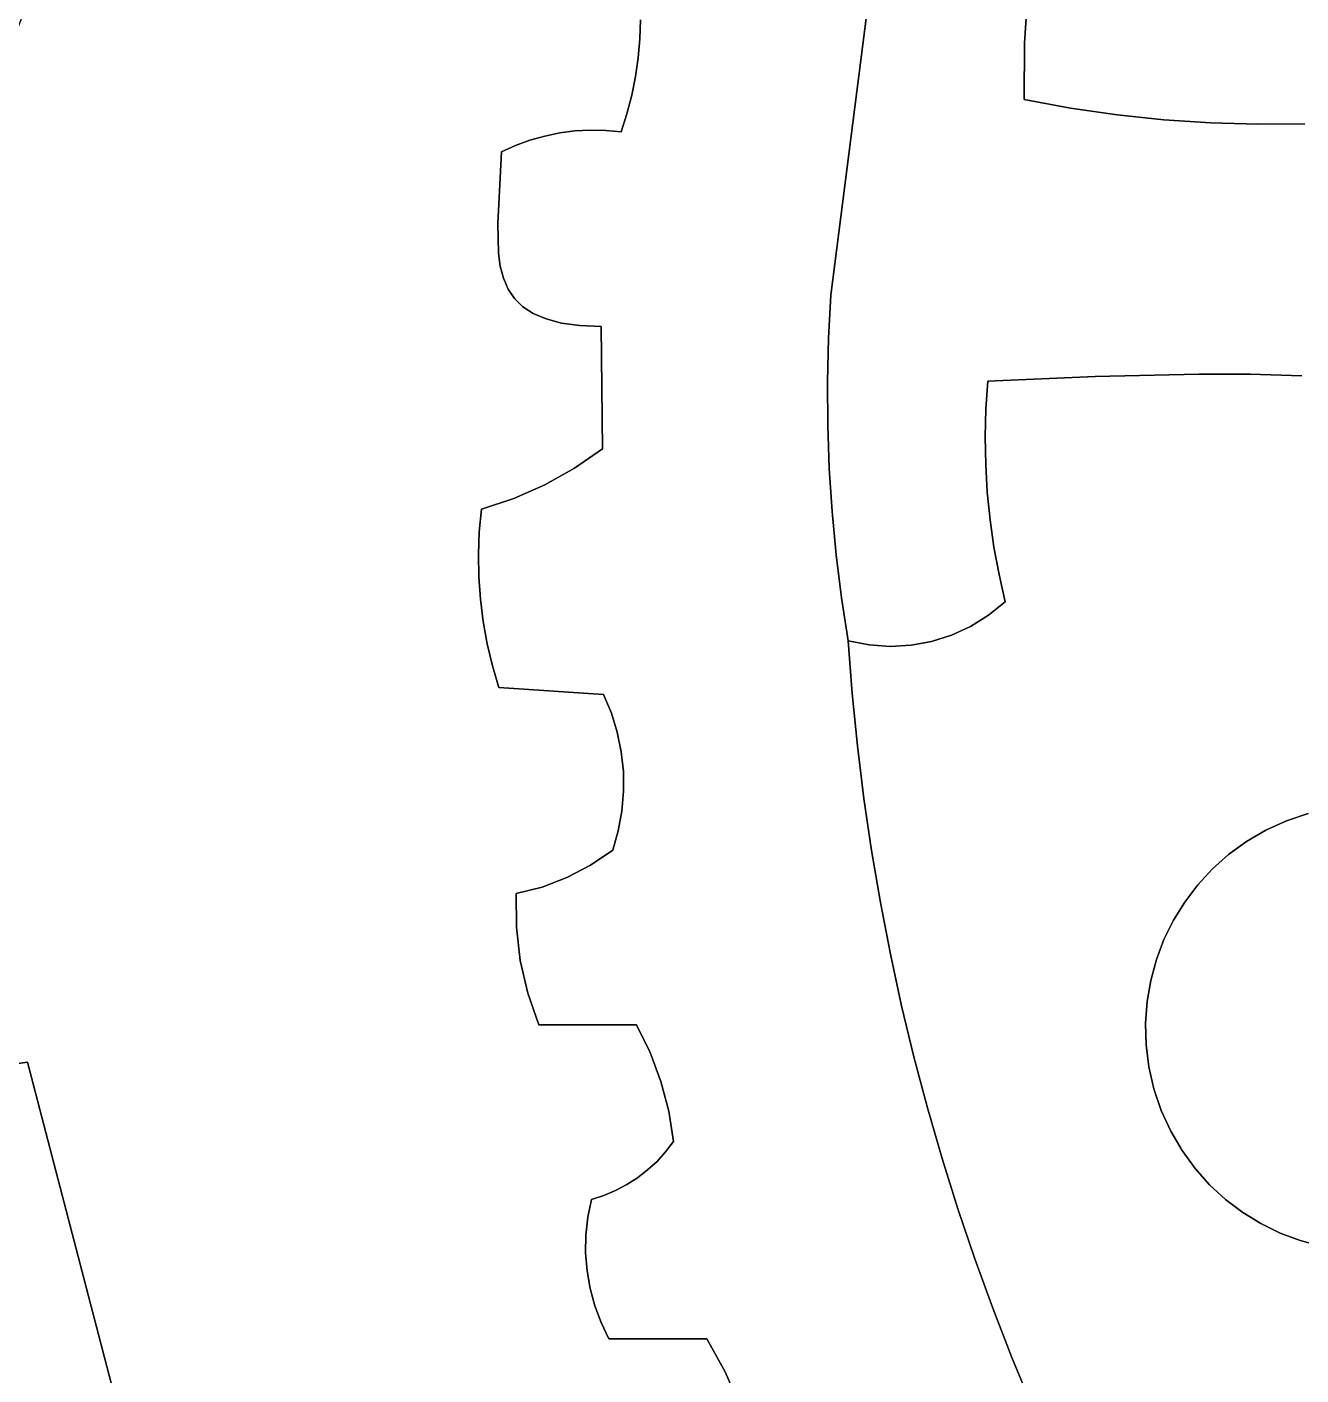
# Model space of a CAD drawing. Header units: inches. Extents: x 37.5 to 70.3, y 17.4 to 61.6.
# Drawn here: x 46.272 to 48.643, y 42.117 to 44.626 of the extents above; entities that cross this region are included whole.
import ezdxf

# ---------------------------------------------------------------- set-up
doc = ezdxf.new("R2010")
doc.units = ezdxf.units.IN
doc.layers.add('SURFACES_FOR_SKETCHUP', color=7, linetype='Continuous')

msp = doc.modelspace()

# ---------------------------------------------------------------- linework, layer by layer
at = {"layer": 'SURFACES_FOR_SKETCHUP'}
for points, invisible_edges in [([(48.4749, 44.4469), (48.6447, 45.11), (48.1517, 44.8445)], 11), ([(48.6447, 45.11), (48.4749, 44.4469), (48.6766, 45.0933)], 3), ([(48.5624, 44.4446), (48.6766, 45.0933), (48.4749, 44.4469)], 3), ([(48.6766, 45.0933), (48.5624, 44.4446), (48.7095, 45.0786)], 3), ([(48.6499, 44.4456), (48.7095, 45.0786), (48.5624, 44.4446)], 3), ([(47.4095, 44.5683), (47.8682, 44.9108), (47.4126, 44.6036)], 3), ([(47.7679, 44.1267), (47.8682, 44.9108), (47.4095, 44.5683)], 10), ([(47.4126, 44.6036), (47.8682, 44.9108), (47.4138, 44.639)], 3), ([(47.8682, 44.9108), (47.7679, 44.1267), (48.1277, 44.4905)], 10), ([(48.1277, 44.4905), (48.1284, 44.5956), (47.8682, 44.9108)], 10), ([(48.1284, 44.5956), (48.136, 44.7157), (47.8682, 44.9108)], 10), ([(47.2537, 44.8361), (46.3071, 44.7847), (47.1549, 44.3931)], 11), ([(47.2537, 44.8361), (47.1549, 44.3931), (47.2597, 44.8161)], 3), ([(48.1428, 44.7794), (48.4749, 44.4469), (48.1517, 44.8445)], 3), ([(47.2597, 44.8161), (47.1549, 44.3931), (47.2683, 44.7975)], 3), ([(47.2683, 44.7975), (47.1549, 44.3931), (47.2797, 44.7803)], 3), ([(46.29, 44.7252), (47.1549, 44.3931), (46.3071, 44.7847)], 3), ([(47.1811, 44.4049), (47.2797, 44.7803), (47.1549, 44.3931)], 3), ([(47.208, 44.4148), (47.2797, 44.7803), (47.1811, 44.4049)], 3), ([(47.2797, 44.7803), (47.208, 44.4148), (47.2939, 44.7646)], 3), ([(47.2355, 44.4226), (47.2939, 44.7646), (47.208, 44.4148)], 3), ([(47.2939, 44.7646), (47.2355, 44.4226), (47.311, 44.7504)], 3), ([(48.1428, 44.7794), (48.136, 44.7157), (48.3876, 44.4527)], 10), ([(48.4749, 44.4469), (48.1428, 44.7794), (48.3876, 44.4527)], 3), ([(47.2635, 44.4284), (47.311, 44.7504), (47.2355, 44.4226)], 3), ([(47.311, 44.7504), (47.2635, 44.4284), (47.3311, 44.7378)], 3), ([(47.3311, 44.7378), (47.2635, 44.4284), (47.4095, 44.5683)], 11), ([(47.4095, 44.5683), (47.4126, 44.6036), (47.3311, 44.7378)], 10), ([(47.3311, 44.7378), (47.4126, 44.6036), (47.3543, 44.7268)], 3), ([(46.29, 44.7252), (46.271, 44.6671), (47.1549, 44.3931)], 10), ([(47.4126, 44.6036), (47.4138, 44.639), (47.3543, 44.7268)], 10), ([(48.1284, 44.5956), (48.3006, 44.4619), (48.136, 44.7157)], 3), ([(48.3876, 44.4527), (48.136, 44.7157), (48.3006, 44.4619)], 3), ([(46.271, 44.6671), (46.2499, 44.6104), (47.1549, 44.3931)], 10), ([(46.2499, 44.6104), (46.2264, 44.5555), (47.1549, 44.3931)], 10), ([(48.1277, 44.4905), (48.2139, 44.4745), (48.1284, 44.5956)], 2), ([(48.2139, 44.4745), (48.3006, 44.4619), (48.1284, 44.5956)], 10), ([(47.2918, 44.432), (47.4095, 44.5683), (47.2635, 44.4284)], 3), ([(47.4095, 44.5683), (47.2918, 44.432), (47.4045, 44.5333)], 3), ([(47.4095, 44.5683), (47.4045, 44.5333), (47.7679, 44.1267)], 10), ([(46.2264, 44.5555), (45.7981, 43.9102), (47.1177, 43.728)], 11), ([(47.1177, 43.728), (47.1588, 44.1579), (46.2264, 44.5555)], 11), ([(47.1529, 44.1802), (46.2264, 44.5555), (47.1588, 44.1579)], 3), ([(47.148, 44.26), (47.1549, 44.3931), (46.2264, 44.5555)], 10), ([(47.1495, 44.2047), (47.148, 44.26), (46.2264, 44.5555)], 10), ([(47.1529, 44.1802), (47.1495, 44.2047), (46.2264, 44.5555)], 10), ([(47.4045, 44.5333), (47.2918, 44.432), (47.3974, 44.4986)], 3), ([(47.4045, 44.5333), (47.3974, 44.4986), (47.7679, 44.1267)], 10), ([(47.3203, 44.4336), (47.3974, 44.4986), (47.2918, 44.432)], 3), ([(47.3974, 44.4986), (47.3203, 44.4336), (47.3885, 44.4642)], 3), ([(47.3974, 44.4986), (47.3885, 44.4642), (47.7679, 44.1267)], 10), ([(47.7679, 44.1267), (48.06, 43.9664), (48.1277, 44.4905)], 11), ([(48.1277, 44.4905), (48.06, 43.9664), (48.2139, 44.4745)], 3), ([(47.349, 44.433), (47.3885, 44.4642), (47.3203, 44.4336)], 3), ([(47.349, 44.433), (47.3776, 44.4304), (47.3885, 44.4642)], 8), ([(47.3885, 44.4642), (47.3776, 44.4304), (47.7679, 44.1267)], 10), ([(48.2598, 43.9748), (48.2139, 44.4745), (48.06, 43.9664)], 3), ([(48.2139, 44.4745), (48.2598, 43.9748), (48.3006, 44.4619)], 3), ([(48.3006, 44.4619), (48.2598, 43.9748), (48.3876, 44.4527)], 3), ([(48.4529, 43.9797), (48.3876, 44.4527), (48.2598, 43.9748)], 3), ([(48.3876, 44.4527), (48.4529, 43.9797), (48.4749, 44.4469)], 3), ([(48.5486, 43.9792), (48.4749, 44.4469), (48.4529, 43.9797)], 3), ([(48.4749, 44.4469), (48.5486, 43.9792), (48.5624, 44.4446)], 3), ([(48.6445, 43.9761), (48.5624, 44.4446), (48.5486, 43.9792)], 3), ([(48.5624, 44.4446), (48.6445, 43.9761), (48.6499, 44.4456)], 3), ([(47.148, 44.26), (47.3407, 44.0681), (47.3203, 44.4336)], 11), ([(47.2918, 44.432), (47.148, 44.26), (47.3203, 44.4336)], 3), ([(47.2635, 44.4284), (47.148, 44.26), (47.2918, 44.432)], 3), ([(47.2635, 44.4284), (47.2355, 44.4226), (47.148, 44.26)], 10), ([(47.2355, 44.4226), (47.208, 44.4148), (47.148, 44.26)], 10), ([(47.1811, 44.4049), (47.148, 44.26), (47.208, 44.4148)], 3), ([(47.349, 44.433), (47.3203, 44.4336), (47.3407, 44.0681)], 10), ([(47.3776, 44.4304), (47.349, 44.433), (47.3407, 44.0681)], 10), ([(47.3407, 44.0681), (47.7679, 44.1267), (47.3776, 44.4304)], 11), ([(47.1549, 44.3931), (47.148, 44.26), (47.1811, 44.4049)], 2), ([(47.148, 44.26), (47.1495, 44.2047), (47.3009, 44.07)], 10), ([(47.3009, 44.07), (47.3407, 44.0681), (47.148, 44.26)], 10), ([(47.1495, 44.2047), (47.1529, 44.1802), (47.2668, 44.0746)], 10), ([(47.2668, 44.0746), (47.3009, 44.07), (47.1495, 44.2047)], 10), ([(47.1588, 44.1579), (47.238, 44.0821), (47.1529, 44.1802)], 3), ([(47.238, 44.0821), (47.2668, 44.0746), (47.1529, 44.1802)], 10), ([(47.1177, 43.728), (47.1674, 44.1379), (47.1588, 44.1579)], 9), ([(47.1674, 44.1379), (47.1177, 43.728), (47.1792, 44.1202)], 3), ([(47.2141, 44.0922), (47.238, 44.0821), (47.1588, 44.1579)], 10), ([(47.1588, 44.1579), (47.1674, 44.1379), (47.2141, 44.0922)], 10), ([(47.1792, 44.1202), (47.1946, 44.1049), (47.1674, 44.1379)], 2), ([(47.1946, 44.1049), (47.2141, 44.0922), (47.1674, 44.1379)], 10), ([(47.1792, 44.1202), (47.1177, 43.728), (47.1946, 44.1049)], 3), ([(47.7637, 44.0461), (47.7679, 44.1267), (47.3407, 44.0681)], 10), ([(47.7679, 44.1267), (47.7637, 44.0461), (48.06, 43.9664)], 10), ([(47.178, 43.7477), (47.1946, 44.1049), (47.1177, 43.728)], 3), ([(47.1946, 44.1049), (47.178, 43.7477), (47.2141, 44.0922)], 3), ([(47.2359, 43.7732), (47.2141, 44.0922), (47.178, 43.7477)], 3), ([(47.2141, 44.0922), (47.2359, 43.7732), (47.238, 44.0821)], 3), ([(47.2911, 43.8043), (47.238, 44.0821), (47.2359, 43.7732)], 3), ([(47.238, 44.0821), (47.2911, 43.8043), (47.2668, 44.0746)], 3), ([(47.343, 43.8407), (47.3009, 44.07), (47.2668, 44.0746)], 9), ([(47.343, 43.8407), (47.2668, 44.0746), (47.2911, 43.8043)], 3), ([(47.343, 43.8407), (47.3407, 44.0681), (47.3009, 44.07)], 8), ([(47.343, 43.8407), (47.7618, 43.9654), (47.3407, 44.0681)], 3), ([(47.7618, 43.9654), (47.7637, 44.0461), (47.3407, 44.0681)], 10), ([(47.7637, 44.0461), (47.7618, 43.9654), (48.06, 43.9664)], 10), ([(47.7618, 43.9654), (47.343, 43.8407), (47.7623, 43.8847)], 3), ([(48.06, 43.9664), (47.7618, 43.9654), (48.0566, 43.9148)], 3), ([(47.7623, 43.8847), (48.0566, 43.9148), (47.7618, 43.9654)], 3), ([(48.0566, 43.9148), (48.0553, 43.863), (48.2598, 43.9748)], 10), ([(48.0562, 43.8114), (48.2598, 43.9748), (48.0553, 43.863)], 3), ([(48.0592, 43.7598), (48.2598, 43.9748), (48.0562, 43.8114)], 3), ([(48.06, 43.9664), (48.0566, 43.9148), (48.2598, 43.9748)], 2), ([(48.0592, 43.7598), (48.0644, 43.7084), (48.2598, 43.9748)], 10), ([(48.0644, 43.7084), (48.0716, 43.6572), (48.2598, 43.9748)], 10), ([(48.2598, 43.9748), (48.0716, 43.6572), (48.4529, 43.9797)], 3), ([(48.081, 43.6063), (48.4529, 43.9797), (48.0716, 43.6572)], 3), ([(48.0924, 43.5558), (48.4529, 43.9797), (48.081, 43.6063)], 3), ([(48.4529, 43.9797), (48.0924, 43.5558), (48.5486, 43.9792)], 3), ([(48.0924, 43.5558), (48.6566, 43.162), (48.5486, 43.9792)], 11), ([(48.9485, 43.6163), (48.5486, 43.9792), (48.6566, 43.162)], 11), ([(48.5486, 43.9792), (48.922, 43.7348), (48.6445, 43.9761)], 3), ([(48.922, 43.7348), (48.5486, 43.9792), (48.9485, 43.6163)], 3), ([(45.7981, 43.9102), (45.7937, 43.8558), (47.1177, 43.728)], 10), ([(48.0553, 43.863), (48.0566, 43.9148), (47.7623, 43.8847)], 10), ([(47.7623, 43.8847), (47.343, 43.8407), (47.7651, 43.8041)], 3), ([(47.7623, 43.8847), (47.7651, 43.8041), (48.0553, 43.863)], 10), ([(48.0562, 43.8114), (48.0553, 43.863), (47.7651, 43.8041)], 10), ([(45.7937, 43.8558), (45.7856, 43.8017), (47.1138, 43.6861)], 10), ([(47.1138, 43.6861), (47.1177, 43.728), (45.7937, 43.8558)], 10), ([(47.2911, 43.8043), (47.3451, 43.3833), (47.343, 43.8407)], 3), ([(47.7651, 43.8041), (47.343, 43.8407), (47.7703, 43.7236)], 3), ([(47.7703, 43.7236), (47.343, 43.8407), (47.7779, 43.6432)], 3), ([(47.3451, 43.3833), (47.7779, 43.6432), (47.343, 43.8407)], 11), ([(48.0592, 43.7598), (48.0562, 43.8114), (47.7651, 43.8041)], 10), ([(47.1128, 43.6022), (45.7856, 43.8017), (47.1158, 43.5604)], 3), ([(47.1122, 43.6441), (47.1138, 43.6861), (45.7856, 43.8017)], 10), ([(47.1122, 43.6441), (45.7856, 43.8017), (47.1128, 43.6022)], 3), ([(45.8506, 43.0609), (47.1158, 43.5604), (45.7856, 43.8017)], 3), ([(47.2911, 43.8043), (47.2359, 43.7732), (47.3451, 43.3833)], 10), ([(47.7651, 43.8041), (47.7703, 43.7236), (48.0592, 43.7598)], 10), ([(47.1158, 43.5604), (47.2359, 43.7732), (47.1128, 43.6022)], 3), ([(47.2359, 43.7732), (47.178, 43.7477), (47.1128, 43.6022)], 10), ([(47.1158, 43.5604), (47.3451, 43.3833), (47.2359, 43.7732)], 11), ([(48.0592, 43.7598), (47.7703, 43.7236), (48.0644, 43.7084)], 3), ([(47.1122, 43.6441), (47.1128, 43.6022), (47.178, 43.7477)], 10), ([(47.1138, 43.6861), (47.1122, 43.6441), (47.178, 43.7477)], 10), ([(47.178, 43.7477), (47.1177, 43.728), (47.1138, 43.6861)], 8), ([(47.7703, 43.7236), (47.7779, 43.6432), (48.0644, 43.7084)], 10), ([(48.0644, 43.7084), (47.7779, 43.6432), (48.0716, 43.6572)], 3), ([(47.7779, 43.6432), (47.9556, 43.4819), (48.0716, 43.6572)], 11), ([(47.9927, 43.4936), (48.0716, 43.6572), (47.9556, 43.4819)], 3), ([(48.0716, 43.6572), (47.9927, 43.4936), (48.081, 43.6063)], 3), ([(47.7779, 43.6432), (47.3451, 43.3833), (47.7878, 43.5631)], 3), ([(47.7878, 43.5631), (47.9556, 43.4819), (47.7779, 43.6432)], 3), ([(48.0282, 43.5099), (48.081, 43.6063), (47.9927, 43.4936)], 3), ([(48.0616, 43.5307), (48.081, 43.6063), (48.0282, 43.5099)], 3), ([(48.0616, 43.5307), (48.0924, 43.5558), (48.081, 43.6063)], 8), ([(47.1158, 43.5604), (45.8506, 43.0609), (47.121, 43.5188)], 3), ([(47.121, 43.5188), (47.3451, 43.3833), (47.1158, 43.5604)], 3), ([(47.7878, 43.5631), (47.3451, 43.3833), (47.8, 43.4833)], 3), ([(47.9173, 43.4749), (47.9556, 43.4819), (47.7878, 43.5631)], 10), ([(47.8391, 43.4755), (47.8783, 43.4727), (47.7878, 43.5631)], 10), ([(47.7878, 43.5631), (47.8, 43.4833), (47.8391, 43.4755)], 8), ([(47.9173, 43.4749), (47.7878, 43.5631), (47.8783, 43.4727)], 3), ([(48.0616, 43.5307), (48.478, 43.0585), (48.0924, 43.5558)], 3), ([(48.5083, 43.0855), (48.0924, 43.5558), (48.478, 43.0585)], 3), ([(48.5416, 43.1097), (48.0924, 43.5558), (48.5083, 43.0855)], 3), ([(48.5776, 43.1307), (48.0924, 43.5558), (48.5416, 43.1097)], 3), ([(48.6163, 43.1483), (48.0924, 43.5558), (48.5776, 43.1307)], 3), ([(48.6566, 43.162), (48.0924, 43.5558), (48.6163, 43.1483)], 3), ([(47.121, 43.5188), (45.8506, 43.0609), (47.1285, 43.4776)], 3), ([(47.121, 43.5188), (47.1285, 43.4776), (47.3451, 43.3833)], 10), ([(47.8297, 43.1899), (48.4265, 42.9969), (48.0282, 43.5099)], 11), ([(47.9927, 43.4936), (47.8297, 43.1899), (48.0282, 43.5099)], 3), ([(48.0282, 43.5099), (48.4507, 43.0288), (48.0616, 43.5307)], 3), ([(48.4507, 43.0288), (48.0282, 43.5099), (48.4265, 42.9969)], 3), ([(48.478, 43.0585), (48.0616, 43.5307), (48.4507, 43.0288)], 3), ([(47.3596, 43.3487), (47.8, 43.4833), (47.3451, 43.3833)], 3), ([(47.8, 43.4833), (47.3596, 43.3487), (47.8077, 43.3852)], 3), ([(47.8, 43.4833), (47.8077, 43.3852), (47.8391, 43.4755)], 2), ([(47.9556, 43.4819), (47.8176, 43.2874), (47.9927, 43.4936)], 3), ([(47.8297, 43.1899), (47.9927, 43.4936), (47.8176, 43.2874)], 3), ([(47.9173, 43.4749), (47.8176, 43.2874), (47.9556, 43.4819)], 3), ([(46.2729, 42.6986), (47.1285, 43.4776), (45.8506, 43.0609)], 11), ([(47.1285, 43.4776), (46.2729, 42.6986), (47.1382, 43.4367)], 3), ([(47.1382, 43.4367), (47.3451, 43.3833), (47.1285, 43.4776)], 3), ([(47.8391, 43.4755), (47.8077, 43.3852), (47.8783, 43.4727)], 3), ([(47.8783, 43.4727), (47.8077, 43.3852), (47.9173, 43.4749)], 3), ([(47.8176, 43.2874), (47.9173, 43.4749), (47.8077, 43.3852)], 3), ([(47.1382, 43.4367), (46.2729, 42.6986), (47.1502, 43.3964)], 3), ([(47.1382, 43.4367), (47.1502, 43.3964), (47.3451, 43.3833)], 8), ([(47.1827, 43.0127), (47.1502, 43.3964), (46.2729, 42.6986)], 11), ([(47.3596, 43.3487), (47.3451, 43.3833), (47.1502, 43.3964)], 8), ([(47.378, 43.2768), (47.3706, 43.3131), (47.1502, 43.3964)], 10), ([(47.2308, 43.0249), (47.277, 43.0426), (47.1502, 43.3964)], 10), ([(47.3596, 43.3487), (47.1502, 43.3964), (47.3706, 43.3131)], 3), ([(47.3823, 43.203), (47.1502, 43.3964), (47.277, 43.0426)], 11), ([(47.378, 43.2768), (47.1502, 43.3964), (47.3819, 43.24)], 3), ([(47.1827, 43.0127), (47.2308, 43.0249), (47.1502, 43.3964)], 10), ([(47.3819, 43.24), (47.1502, 43.3964), (47.3823, 43.203)], 3), ([(47.3706, 43.3131), (47.8077, 43.3852), (47.3596, 43.3487)], 3), ([(47.378, 43.2768), (47.8077, 43.3852), (47.3706, 43.3131)], 3), ([(47.8077, 43.3852), (47.378, 43.2768), (47.8176, 43.2874)], 3), ([(47.3819, 43.24), (47.8176, 43.2874), (47.378, 43.2768)], 3), ([(47.3823, 43.203), (47.8176, 43.2874), (47.3819, 43.24)], 3), ([(47.8176, 43.2874), (47.3823, 43.203), (47.8297, 43.1899)], 3), ([(47.3791, 43.1661), (47.3823, 43.203), (47.277, 43.0426)], 10), ([(47.3791, 43.1661), (47.8297, 43.1899), (47.3823, 43.203)], 3), ([(47.8297, 43.1899), (47.3791, 43.1661), (47.8439, 43.0928)], 3), ([(47.8439, 43.0928), (48.4265, 42.9969), (47.8297, 43.1899)], 3), ([(47.277, 43.0426), (47.3209, 43.0655), (47.3791, 43.1661)], 10), ([(47.3723, 43.1295), (47.3791, 43.1661), (47.3209, 43.0655)], 10), ([(47.3723, 43.1295), (47.8439, 43.0928), (47.3791, 43.1661)], 3), ([(48.6566, 43.162), (48.6163, 43.1483), (48.8969, 43.1575)], 10), ([(48.9342, 43.1434), (48.8969, 43.1575), (48.6163, 43.1483)], 10), ([(48.388, 42.9271), (48.6163, 43.1483), (48.4055, 42.9629)], 3), ([(48.6163, 43.1483), (48.388, 42.9271), (48.9342, 43.1434)], 11), ([(49.1555, 42.9151), (48.9342, 43.1434), (48.388, 42.9271)], 11), ([(48.6163, 43.1483), (48.5776, 43.1307), (48.4055, 42.9629)], 10), ([(48.4055, 42.9629), (48.5776, 43.1307), (48.4265, 42.9969)], 3), ([(48.4265, 42.9969), (48.5776, 43.1307), (48.4507, 43.0288)], 3), ([(48.5776, 43.1307), (48.5416, 43.1097), (48.4507, 43.0288)], 10), ([(47.3209, 43.0655), (47.362, 43.0934), (47.3723, 43.1295)], 8), ([(47.362, 43.0934), (47.8439, 43.0928), (47.3723, 43.1295)], 3), ([(48.478, 43.0585), (48.4507, 43.0288), (48.5416, 43.1097)], 10), ([(48.5416, 43.1097), (48.5083, 43.0855), (48.478, 43.0585)], 8), ([(47.3209, 43.0655), (47.4066, 42.7685), (47.362, 43.0934)], 3), ([(47.4066, 42.7685), (47.8604, 42.996), (47.362, 43.0934)], 11), ([(47.8439, 43.0928), (47.362, 43.0934), (47.8604, 42.996)], 3), ([(47.8604, 42.996), (48.4055, 42.9629), (47.8439, 43.0928)], 3), ([(48.4265, 42.9969), (47.8439, 43.0928), (48.4055, 42.9629)], 3), ([(45.8506, 43.0609), (45.818, 43.0388), (46.2729, 42.6986)], 10), ([(47.277, 43.0426), (47.4066, 42.7685), (47.3209, 43.0655)], 3), ([(45.818, 43.0388), (45.7839, 43.0194), (46.2729, 42.6986)], 10), ([(47.183, 42.9502), (47.1901, 42.8882), (47.277, 43.0426)], 10), ([(47.277, 43.0426), (47.2308, 43.0249), (47.183, 42.9502)], 10), ([(47.4066, 42.7685), (47.277, 43.0426), (47.1901, 42.8882)], 11), ([(46.2729, 42.6986), (45.7839, 43.0194), (45.5906, 42.606)], 3), ([(47.183, 42.9502), (47.1827, 43.0127), (46.2729, 42.6986)], 10), ([(47.2308, 43.0249), (47.1827, 43.0127), (47.183, 42.9502)], 8), ([(47.8604, 42.996), (47.4066, 42.7685), (47.879, 42.8997)], 3), ([(48.388, 42.9271), (47.8604, 42.996), (48.3739, 42.8898)], 3), ([(47.879, 42.8997), (48.3739, 42.8898), (47.8604, 42.996)], 3), ([(48.4055, 42.9629), (47.8604, 42.996), (48.388, 42.9271)], 3), ([(47.183, 42.9502), (46.2729, 42.6986), (47.1901, 42.8882)], 3), ([(48.388, 42.9271), (48.3739, 42.8898), (48.383, 42.6092)], 10), ([(48.383, 42.6092), (48.9222, 42.3759), (48.388, 42.9271)], 11), ([(49.1555, 42.9151), (48.388, 42.9271), (49.1505, 42.5972)], 11), ([(49.1505, 42.5972), (48.388, 42.9271), (48.9222, 42.3759)], 11), ([(47.1901, 42.8882), (46.2729, 42.6986), (47.204, 42.8275)], 3), ([(47.204, 42.8275), (47.4066, 42.7685), (47.1901, 42.8882)], 3), ([(47.4319, 42.7169), (47.879, 42.8997), (47.4066, 42.7685)], 3), ([(47.879, 42.8997), (47.4319, 42.7169), (47.8998, 42.8039)], 3), ([(48.3739, 42.8898), (47.879, 42.8997), (48.3635, 42.8512)], 3), ([(47.8998, 42.8039), (48.3635, 42.8512), (47.879, 42.8997)], 3), ([(48.3739, 42.8898), (48.3635, 42.8512), (48.3694, 42.6494)], 10), ([(48.3694, 42.6494), (48.383, 42.6092), (48.3739, 42.8898)], 10), ([(48.3635, 42.8512), (47.8998, 42.8039), (48.3567, 42.8117)], 3), ([(48.3635, 42.8512), (48.3567, 42.8117), (48.3694, 42.6494)], 10), ([(47.204, 42.8275), (46.2729, 42.6986), (47.2246, 42.7685)], 3), ([(47.204, 42.8275), (47.2246, 42.7685), (47.4066, 42.7685)], 8), ([(47.4519, 42.6632), (47.8998, 42.8039), (47.4319, 42.7169)], 3), ([(47.8998, 42.8039), (47.4519, 42.6632), (47.9227, 42.7086)], 3), ([(47.9227, 42.7086), (48.3567, 42.8117), (47.8998, 42.8039)], 3), ([(48.3567, 42.8117), (47.9227, 42.7086), (48.3538, 42.7715)], 3), ([(48.3538, 42.7715), (48.3601, 42.6901), (48.3567, 42.8117)], 3), ([(48.3694, 42.6494), (48.3567, 42.8117), (48.3601, 42.6901)], 3), ([(47.2246, 42.7685), (46.2729, 42.6986), (47.3157, 42.4105)], 11), ([(47.4319, 42.7169), (47.4066, 42.7685), (47.2246, 42.7685)], 8), ([(47.4319, 42.7169), (47.2246, 42.7685), (47.4519, 42.6632)], 3), ([(47.3224, 42.4436), (47.3453, 42.4508), (47.2246, 42.7685)], 10), ([(47.4519, 42.6632), (47.2246, 42.7685), (47.3453, 42.4508)], 11), ([(47.3224, 42.4436), (47.2246, 42.7685), (47.3157, 42.4105)], 3), ([(48.3538, 42.7715), (47.9227, 42.7086), (48.3549, 42.7309)], 3), ([(48.3538, 42.7715), (48.3549, 42.7309), (48.3601, 42.6901)], 8), ([(47.9478, 42.6138), (48.3549, 42.7309), (47.9227, 42.7086)], 3), ([(48.3549, 42.7309), (47.9478, 42.6138), (48.3601, 42.6901)], 3), ([(47.4663, 42.6077), (47.9227, 42.7086), (47.4519, 42.6632)], 3), ([(47.4751, 42.551), (47.9227, 42.7086), (47.4663, 42.6077)], 3), ([(47.9227, 42.7086), (47.4751, 42.551), (47.9478, 42.6138)], 3), ([(45.5906, 42.606), (45.4809, 42.1309), (46.2729, 42.6986)], 3), ([(45.4809, 42.1309), (45.5017, 42.0253), (46.2729, 42.6986)], 10), ([(46.2568, 41.5749), (46.2729, 42.6986), (45.5017, 42.0253)], 11), ([(46.2568, 41.5749), (46.3067, 41.5894), (46.2729, 42.6986)], 10), ([(47.3122, 42.3772), (47.3157, 42.4105), (46.2729, 42.6986)], 10), ([(47.3117, 42.3438), (47.3122, 42.3772), (46.2729, 42.6986)], 10), ([(46.2729, 42.6986), (46.5329, 41.7029), (47.3117, 42.3438)], 10), ([(46.5329, 41.7029), (46.2729, 42.6986), (46.4482, 41.6474)], 10), ([(46.3555, 41.6061), (46.4027, 41.6252), (46.2729, 42.6986)], 10), ([(46.3555, 41.6061), (46.2729, 42.6986), (46.3067, 41.5894)], 3), ([(46.4027, 41.6252), (46.4482, 41.6474), (46.2729, 42.6986)], 10), ([(47.9751, 42.5196), (48.3601, 42.6901), (47.9478, 42.6138)], 3), ([(48.3601, 42.6901), (47.9751, 42.5196), (48.3694, 42.6494)], 3), ([(47.3453, 42.4508), (47.3673, 42.46), (47.4519, 42.6632)], 10), ([(47.3883, 42.471), (47.4519, 42.6632), (47.3673, 42.46)], 3), ([(47.4082, 42.4838), (47.4519, 42.6632), (47.3883, 42.471)], 3), ([(47.4519, 42.6632), (47.4082, 42.4838), (47.4663, 42.6077)], 3), ([(48.3694, 42.6494), (47.9751, 42.5196), (48.383, 42.6092)], 3), ([(47.427, 42.4983), (47.4663, 42.6077), (47.4082, 42.4838)], 3), ([(47.427, 42.4983), (47.4445, 42.5143), (47.4663, 42.6077)], 10), ([(47.4606, 42.5319), (47.4663, 42.6077), (47.4445, 42.5143)], 3), ([(47.4606, 42.5319), (47.4751, 42.551), (47.4663, 42.6077)], 8), ([(47.9478, 42.6138), (47.4751, 42.551), (47.9751, 42.5196)], 3), ([(48.0044, 42.426), (48.383, 42.6092), (47.9751, 42.5196)], 3), ([(48.383, 42.6092), (48.0044, 42.426), (48.4007, 42.5705)], 3), ([(48.383, 42.6092), (48.4007, 42.5705), (48.5685, 42.3984)], 10), ([(48.6043, 42.3809), (48.383, 42.6092), (48.5685, 42.3984)], 3), ([(48.383, 42.6092), (48.6043, 42.3809), (48.9222, 42.3759)], 11), ([(48.0359, 42.333), (48.4007, 42.5705), (48.0044, 42.426)], 3), ([(48.4007, 42.5705), (48.0359, 42.333), (48.4217, 42.5344)], 3), ([(48.5345, 42.4194), (48.4007, 42.5705), (48.5026, 42.4435)], 3), ([(48.5685, 42.3984), (48.4007, 42.5705), (48.5345, 42.4194)], 3), ([(48.4007, 42.5705), (48.4217, 42.5344), (48.5026, 42.4435)], 10), ([(47.4445, 42.5143), (47.537, 42.1837), (47.4606, 42.5319)], 3), ([(47.4606, 42.5319), (47.537, 42.1837), (47.4751, 42.551)], 3), ([(47.537, 42.1837), (47.9751, 42.5196), (47.4751, 42.551)], 11), ([(48.4217, 42.5344), (48.0359, 42.333), (48.4459, 42.5012)], 3), ([(48.4729, 42.4709), (48.5026, 42.4435), (48.4217, 42.5344)], 10), ([(48.4217, 42.5344), (48.4459, 42.5012), (48.4729, 42.4709)], 8), ([(47.427, 42.4983), (47.537, 42.1837), (47.4445, 42.5143)], 3), ([(47.9751, 42.5196), (47.537, 42.1837), (48.0044, 42.426)], 3), ([(47.3883, 42.471), (47.537, 42.1837), (47.4082, 42.4838)], 3), ([(47.4082, 42.4838), (47.537, 42.1837), (47.427, 42.4983)], 3), ([(48.0694, 42.2408), (48.4459, 42.5012), (48.0359, 42.333)], 3), ([(48.4459, 42.5012), (48.0694, 42.2408), (48.4729, 42.4709)], 3), ([(47.3673, 42.46), (47.3117, 42.3438), (47.3883, 42.471)], 3), ([(47.3143, 42.3106), (47.3883, 42.471), (47.3117, 42.3438)], 3), ([(47.3117, 42.3438), (47.3673, 42.46), (47.3122, 42.3772)], 3), ([(47.3157, 42.4105), (47.3122, 42.3772), (47.3673, 42.46)], 10), ([(47.537, 42.1837), (47.3883, 42.471), (47.3143, 42.3106)], 11), ([(47.3673, 42.46), (47.3453, 42.4508), (47.3157, 42.4105)], 10), ([(48.1051, 42.1492), (48.4729, 42.4709), (48.0694, 42.2408)], 3), ([(48.4729, 42.4709), (48.1051, 42.1492), (48.5026, 42.4435)], 3), ([(47.3453, 42.4508), (47.3224, 42.4436), (47.3157, 42.4105)], 8), ([(48.5026, 42.4435), (48.1051, 42.1492), (48.5345, 42.4194)], 3), ([(48.0044, 42.426), (47.537, 42.1837), (48.0359, 42.333)], 3), ([(48.1429, 42.0585), (48.5345, 42.4194), (48.1051, 42.1492)], 3), ([(48.5345, 42.4194), (48.1429, 42.0585), (48.5685, 42.3984)], 3), ([(48.1827, 41.9685), (48.5685, 42.3984), (48.1429, 42.0585)], 3), ([(48.5685, 42.3984), (48.1827, 41.9685), (48.6043, 42.3809)], 3), ([(48.6043, 42.3809), (48.1827, 41.9685), (48.6416, 42.3668)], 3), ([(48.6043, 42.3809), (48.6416, 42.3668), (48.9222, 42.3759)], 10), ([(48.2064, 41.9002), (48.6416, 42.3668), (48.1827, 41.9685)], 3), ([(48.2335, 41.8334), (48.6416, 42.3668), (48.2064, 41.9002)], 3), ([(48.6416, 42.3668), (48.2335, 41.8334), (48.6802, 42.3564)], 3), ([(48.2639, 41.7681), (48.6802, 42.3564), (48.2335, 41.8334)], 3), ([(48.2639, 41.7681), (49.006, 41.9454), (48.6802, 42.3564)], 11), ([(48.8819, 42.3623), (48.9222, 42.3759), (48.6416, 42.3668)], 10), ([(48.6416, 42.3668), (48.6802, 42.3564), (48.8819, 42.3623)], 10), ([(47.3143, 42.3106), (47.3117, 42.3438), (46.5329, 41.7029)], 10), ([(47.5714, 42.1228), (48.0359, 42.333), (47.537, 42.1837)], 3), ([(48.0359, 42.333), (47.5714, 42.1228), (48.0694, 42.2408)], 3), ([(47.32, 42.2777), (47.3143, 42.3106), (46.5329, 41.7029)], 10), ([(47.32, 42.2777), (47.537, 42.1837), (47.3143, 42.3106)], 3), ([(47.3286, 42.2455), (47.32, 42.2777), (46.5329, 41.7029)], 10), ([(47.32, 42.2777), (47.3286, 42.2455), (47.537, 42.1837)], 10), ([(47.3286, 42.2455), (46.5329, 41.7029), (47.3403, 42.2141)], 3), ([(47.3403, 42.2141), (47.537, 42.1837), (47.3286, 42.2455)], 3), ([(47.5992, 42.0588), (48.0694, 42.2408), (47.5714, 42.1228)], 3), ([(48.0694, 42.2408), (47.5992, 42.0588), (48.1051, 42.1492)], 3), ([(47.3403, 42.2141), (46.5329, 41.7029), (47.355, 42.1837)], 3), ([(47.3403, 42.2141), (47.355, 42.1837), (47.537, 42.1837)], 8), ([(47.355, 42.1837), (46.5329, 41.7029), (47.4751, 41.8226)], 11), ([(47.5714, 42.1228), (47.537, 42.1837), (47.355, 42.1837)], 8), ([(47.5714, 42.1228), (47.355, 42.1837), (47.5992, 42.0588)], 3), ([(47.355, 42.1837), (47.4751, 41.8226), (47.5992, 42.0588)], 11), ([(47.6201, 41.9923), (48.1051, 42.1492), (47.5992, 42.0588)], 3), ([(47.634, 41.9237), (48.1051, 42.1492), (47.6201, 41.9923)], 3), ([(48.1051, 42.1492), (47.634, 41.9237), (48.1429, 42.0585)], 3)]:
    msp.add_3dface(points, dxfattribs=dict(at, invisible_edges=invisible_edges))

doc.saveas('drawing.dxf')
